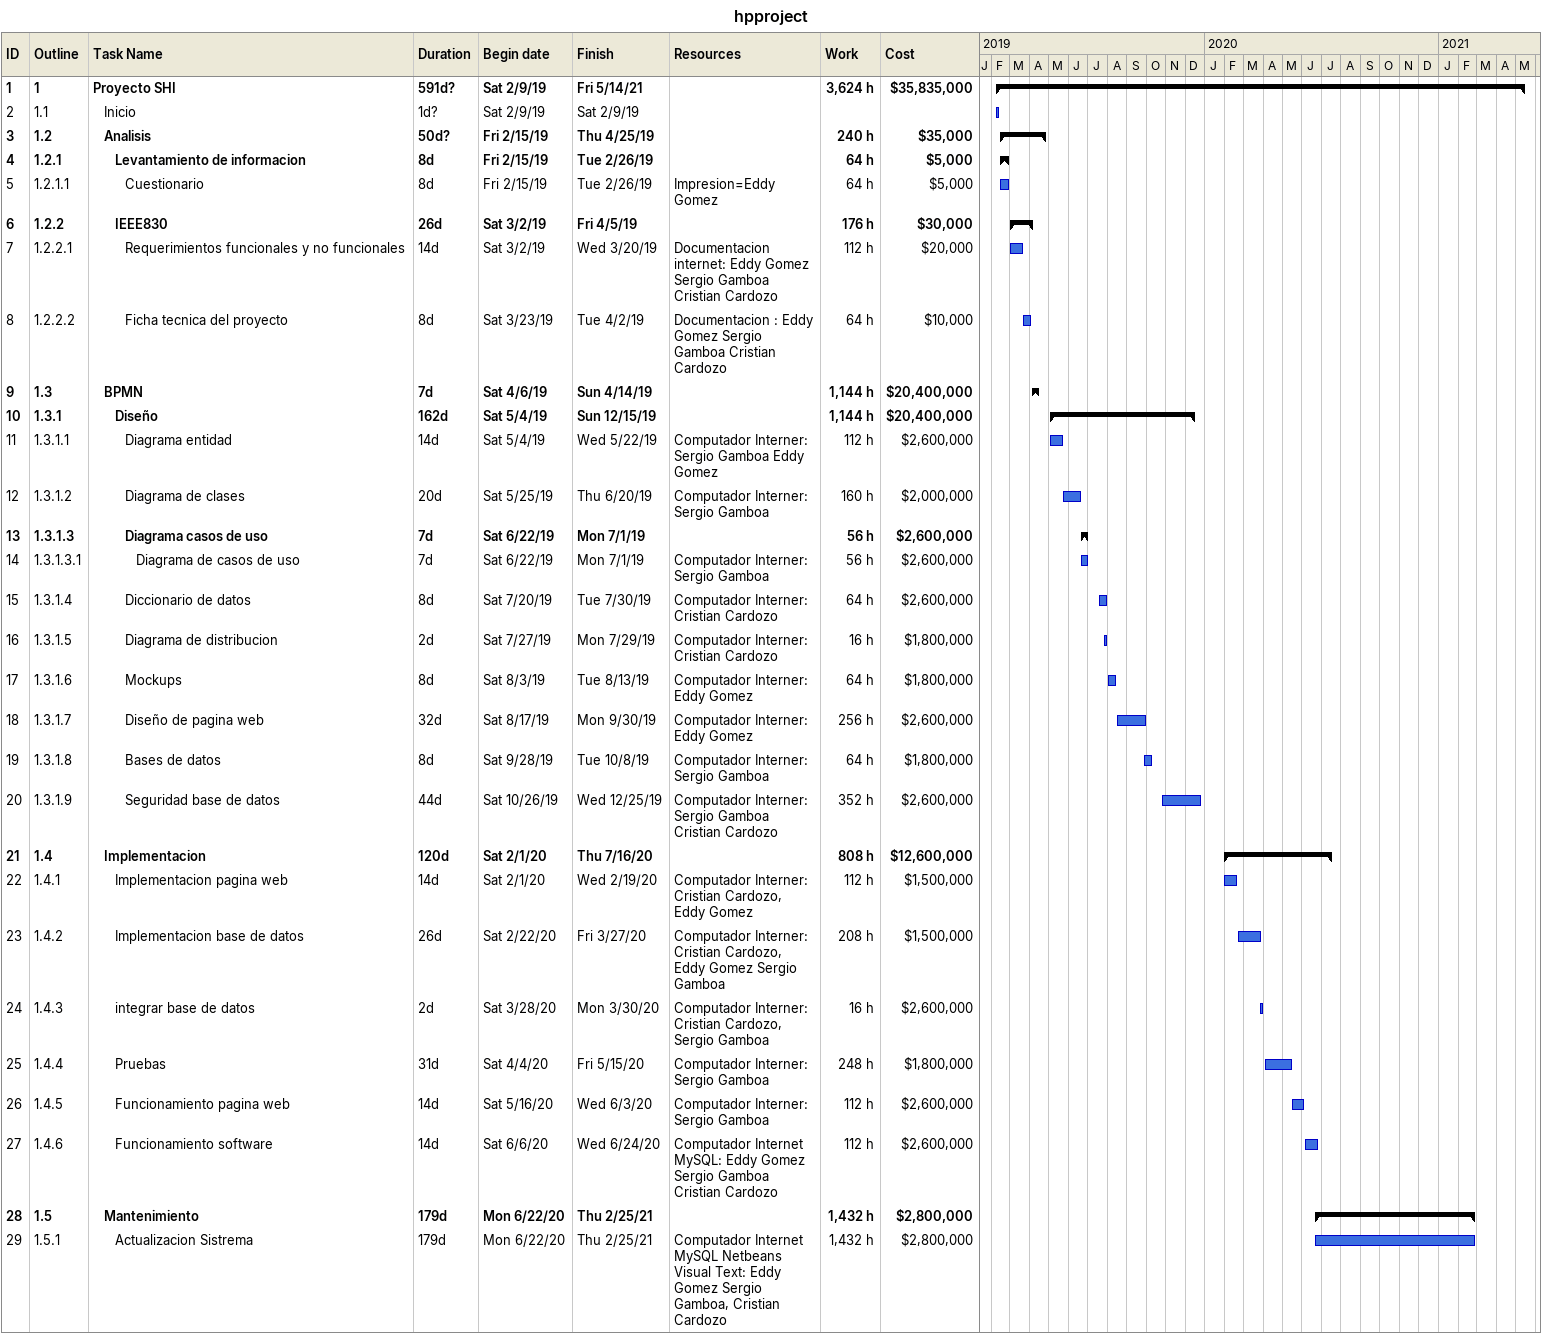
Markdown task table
hpproject

| ID | WBS | Task | Duration | Start | Finish | Resources | Work (h) | Cost ($) |
|---|---|---|---|---|---|---|---|---|
| 1 | 1 | **Proyecto SHI** | 591d? | 2019-02-09 | 2021-05-14 |  | 3624 | 35835000 |
| 2 | 1.1 | Inicio | 1d? | 2019-02-09 | 2019-02-09 |  |  |  |
| 3 | 1.2 | **Analisis** | 50d? | 2019-02-15 | 2019-04-25 |  | 240 | 35000 |
| 4 | 1.2.1 | **Levantamiento de informacion** | 8d | 2019-02-15 | 2019-02-26 |  | 64 | 5000 |
| 5 | 1.2.1.1 | Cuestionario | 8d | 2019-02-15 | 2019-02-26 | Impresion=Eddy Gomez | 64 | 5000 |
| 6 | 1.2.2 | **IEEE830** | 26d | 2019-03-02 | 2019-04-05 |  | 176 | 30000 |
| 7 | 1.2.2.1 | Requerimientos funcionales y no funcionales | 14d | 2019-03-02 | 2019-03-20 | Documentacion internet: Eddy Gomez Sergio Gamboa Cristian Cardozo | 112 | 20000 |
| 8 | 1.2.2.2 | Ficha tecnica del proyecto | 8d | 2019-03-23 | 2019-04-02 | Documentacion : Eddy Gomez Sergio Gamboa Cristian Cardozo | 64 | 10000 |
| 9 | 1.3 | **BPMN** | 7d | 2019-04-06 | 2019-04-14 |  | 1144 | 20400000 |
| 10 | 1.3.1 | **Diseño** | 162d | 2019-05-04 | 2019-12-15 |  | 1144 | 20400000 |
| 11 | 1.3.1.1 | Diagrama entidad | 14d | 2019-05-04 | 2019-05-22 | Computador Interner: Sergio Gamboa Eddy Gomez | 112 | 2600000 |
| 12 | 1.3.1.2 | Diagrama de clases | 20d | 2019-05-25 | 2019-06-20 | Computador Interner: Sergio Gamboa | 160 | 2000000 |
| 13 | 1.3.1.3 | **Diagrama casos de uso** | 7d | 2019-06-22 | 2019-07-01 |  | 56 | 2600000 |
| 14 | 1.3.1.3.1 | Diagrama de casos de uso | 7d | 2019-06-22 | 2019-07-01 | Computador Interner: Sergio Gamboa | 56 | 2600000 |
| 15 | 1.3.1.4 | Diccionario de datos | 8d | 2019-07-20 | 2019-07-30 | Computador Interner: Cristian Cardozo | 64 | 2600000 |
| 16 | 1.3.1.5 | Diagrama de distribucion | 2d | 2019-07-27 | 2019-07-29 | Computador Interner: Cristian Cardozo | 16 | 1800000 |
| 17 | 1.3.1.6 | Mockups | 8d | 2019-08-03 | 2019-08-13 | Computador Interner: Eddy Gomez | 64 | 1800000 |
| 18 | 1.3.1.7 | Diseño de pagina web | 32d | 2019-08-17 | 2019-09-30 | Computador Interner: Eddy Gomez | 256 | 2600000 |
| 19 | 1.3.1.8 | Bases de datos | 8d | 2019-09-28 | 2019-10-08 | Computador Interner: Sergio Gamboa | 64 | 1800000 |
| 20 | 1.3.1.9 | Seguridad base de datos | 44d | 2019-10-26 | 2019-12-25 | Computador Interner: Sergio Gamboa Cristian Cardozo | 352 | 2600000 |
| 21 | 1.4 | **Implementacion** | 120d | 2020-02-01 | 2020-07-16 |  | 808 | 12600000 |
| 22 | 1.4.1 | Implementacion pagina web | 14d | 2020-02-01 | 2020-02-19 | Computador Interner: Cristian Cardozo, Eddy Gomez | 112 | 1500000 |
| 23 | 1.4.2 | Implementacion base de datos | 26d | 2020-02-22 | 2020-03-27 | Computador Interner: Cristian Cardozo, Eddy Gomez Sergio Gamboa | 208 | 1500000 |
| 24 | 1.4.3 | integrar base de datos | 2d | 2020-03-28 | 2020-03-30 | Computador Interner: Cristian Cardozo, Sergio Gamboa | 16 | 2600000 |
| 25 | 1.4.4 | Pruebas | 31d | 2020-04-04 | 2020-05-15 | Computador Interner: Sergio Gamboa | 248 | 1800000 |
| 26 | 1.4.5 | Funcionamiento pagina web | 14d | 2020-05-16 | 2020-06-03 | Computador Interner: Sergio Gamboa | 112 | 2600000 |
| 27 | 1.4.6 | Funcionamiento software | 14d | 2020-06-06 | 2020-06-24 | Computador Internet MySQL: Eddy Gomez Sergio Gamboa Cristian Cardozo | 112 | 2600000 |
| 28 | 1.5 | **Mantenimiento** | 179d | 2020-06-22 | 2021-02-25 |  | 1432 | 2800000 |
| 29 | 1.5.1 | Actualizacion Sistrema | 179d | 2020-06-22 | 2021-02-25 | Computador Internet MySQL Netbeans Visual Text: Eddy Gomez Sergio Gamboa, Cristian Cardozo | 1432 | 2800000 |
